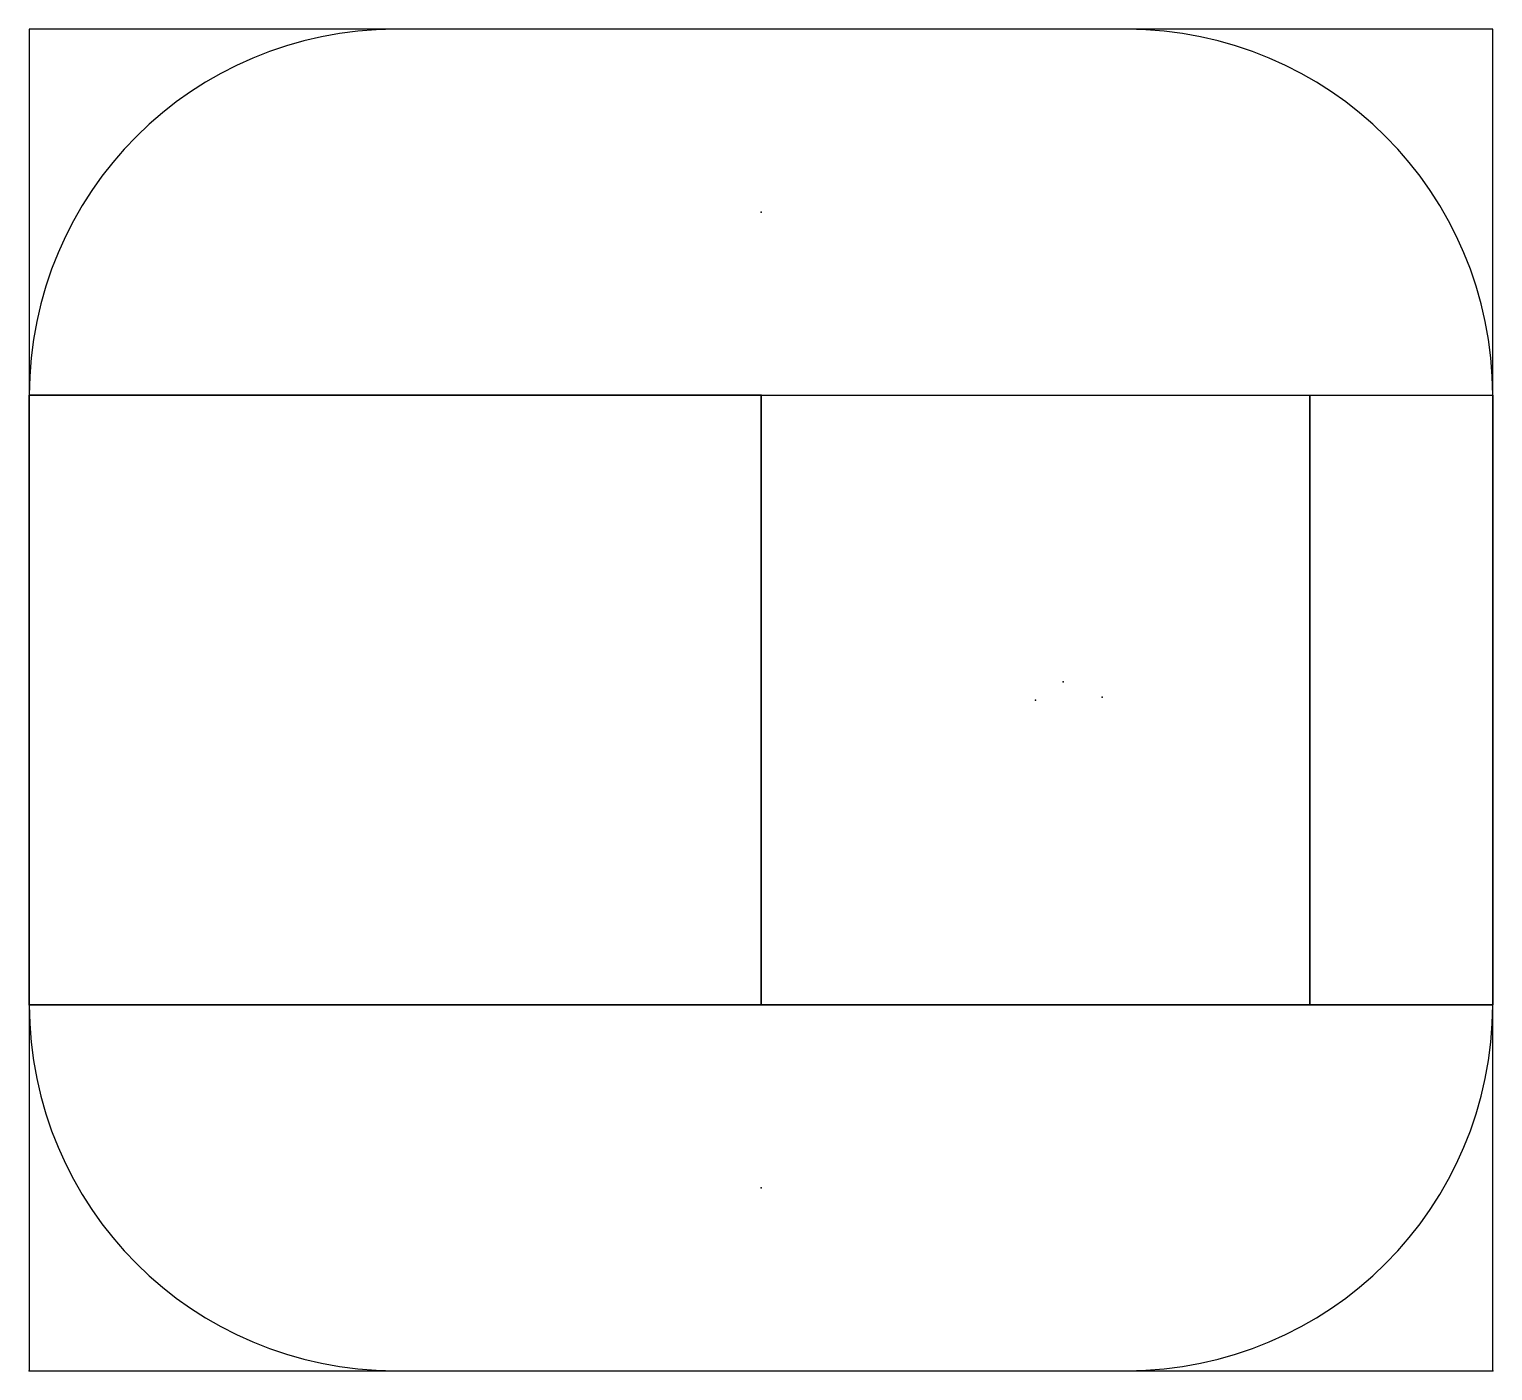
# Model space of a CAD drawing. Header units: millimetres. Extents: x 0 to 60, y 0 to 55.
import ezdxf

# ---------------------------------------------------------------- set-up
doc = ezdxf.new("R2010")
doc.units = ezdxf.units.MM
doc.header["$MEASUREMENT"] = 0
for name, color, linetype in [('Seilwinde v1_Achsauflage', 7, 'Continuous'), ('Seilwinde v1_Boden', 7, 'Continuous'), ('Seilwinde v1_Motorblock', 7, 'Continuous'), ('Seilwinde v1_Sketch6', 7, 'Continuous'), ('Seilwinde v1_Sketch7', 7, 'Continuous'), ('Seilwinde v1_Sketch8', 7, 'Continuous'), ('Seilwinde v1_Sketch9', 7, 'Continuous')]:
    doc.layers.add(name, color=color, linetype=linetype)

msp = doc.modelspace()

# ---------------------------------------------------------------- linework, layer by layer
at = {"layer": 'Seilwinde v1_Achsauflage'}
for p, q in [((45, 55, 5), (15, 55, 5)), ((0, 40, 5), (0, 15, 5)), ((52.5, 40, 5), (60, 40, 5)), ((52.5, 15, 5), (52.5, 40, 5)), ((60, 40, 5), (60, 15, 5)), ((60, 15, 5), (60, 40, 5)), ((60, 15, 5), (52.5, 15, 5)), ((15, 0, 5), (45, 0, 5))]:
    msp.add_line(p, q, dxfattribs=at)
for centre, start, end in [((15, 40, 5), 90, 180), ((45, 40, 5), 0, 90), ((15, 15, 5), 180, 270), ((45, 15, 5), 270, 0)]:
    msp.add_arc(centre, 15, start, end, dxfattribs=at)
msp.add_point((0, 0, 5), dxfattribs=at)
at = {"layer": 'Seilwinde v1_Boden'}
for p, q in [((0, 55), (0, 0)), ((60, 55), (0, 55)), ((0, 55), (0, 0)), ((60, 55), (0, 55)), ((60, 0), (60, 55)), ((60, 0), (60, 55)), ((0, 40), (60, 40)), ((30, 40), (52.5, 40)), ((30, 15), (30, 40)), ((52.5, 40), (52.5, 15)), ((0, 15), (60, 15)), ((52.5, 15), (30, 15)), ((0, 0), (60, 0)), ((0, 0), (60, 0))]:
    msp.add_line(p, q, dxfattribs=at)
for p in [(30, 47.5), (30, 7.5), (0, 0)]:
    msp.add_point(p, dxfattribs=at)
at = {"layer": 'Seilwinde v1_Motorblock'}
for p, q in [((30, 40), (0, 40)), ((0, 40), (0, 15)), ((30, 15), (30, 40)), ((0, 15), (30, 15))]:
    msp.add_line(p, q, dxfattribs=at)
for p in [(30, 40), (0, 15), (0, 0)]:
    msp.add_point(p, dxfattribs=at)
at = {"layer": 'Seilwinde v1_Sketch6'}
for p, q in [((45, 55, 5), (15, 55, 5)), ((0, 40, 5), (30, 40, 5)), ((30, 40, 5), (30, 15, 5)), ((52.5, 15, 5), (52.5, 40, 5)), ((52.5, 40, 5), (60, 40, 5)), ((30, 15, 5), (0, 15, 5)), ((60, 15, 5), (52.5, 15, 5)), ((15, 0, 5), (45, 0, 5))]:
    msp.add_line(p, q, dxfattribs=at)
for centre, start, end in [((15, 40, 5), 90, 180), ((45, 40, 5), 0, 90), ((15, 15, 5), 180, 270), ((45, 15, 5), 270, 0)]:
    msp.add_arc(centre, 15, start, end, dxfattribs=at)
for p in [(30, 47.5, 5), (41.25, 27.5, 5), (30, 7.5, 5), (0, 0, 5)]:
    msp.add_point(p, dxfattribs=at)
at = {"layer": 'Seilwinde v1_Sketch7'}
for p, q in [((60, 0), (60, 55)), ((60, 15), (60, 40)), ((60, 40), (60, 40, 5)), ((60, 40, 5), (60, 40, 22.5)), ((60, 15, 22.5), (60, 15, 5)), ((60, 15, 5), (60, 15))]:
    msp.add_line(p, q, dxfattribs=at)
at = {"layer": 'Seilwinde v1_Sketch7', "extrusion": (1, 0, 0)}
for start, end in [(0, 90), (90, 180)]:
    msp.add_arc((27.5, 22.5, 60), 12.5, start, end, dxfattribs=at)
at = {"layer": 'Seilwinde v1_Sketch7'}
for p in [(60, 27.5, 22.5), (60, 0)]:
    msp.add_point(p, dxfattribs=at)
at = {"layer": 'Seilwinde v1_Sketch8'}
for p, q in [((0, 55), (0, 0)), ((0, 40, 5), (0, 40)), ((0, 40, 22.5), (0, 40, 5)), ((0, 40), (0, 15)), ((0, 33.5, 17.5), (0, 33.5, 27.5)), ((0, 21.5, 17.5), (0, 33.5, 17.5)), ((0, 33.5, 27.5), (0, 21.5, 27.5)), ((0, 21.5, 27.5), (0, 21.5, 17.5)), ((0, 15), (0, 15, 5)), ((0, 15, 5), (0, 15, 22.5))]:
    msp.add_line(p, q, dxfattribs=at)
at = {"layer": 'Seilwinde v1_Sketch8', "extrusion": (-1, 0, 0)}
for start, end in [(90, 180), (0, 90)]:
    msp.add_arc((-27.5, 22.5), 12.5, start, end, dxfattribs=at)
at = {"layer": 'Seilwinde v1_Sketch8'}
msp.add_point((0, 0), dxfattribs=at)
at = {"layer": 'Seilwinde v1_Sketch9'}
for p in [(42.393, 28.246, 5), (43.994, 27.617, 5), (0, 0)]:
    msp.add_point(p, dxfattribs=at)

doc.saveas('drawing.dxf')
